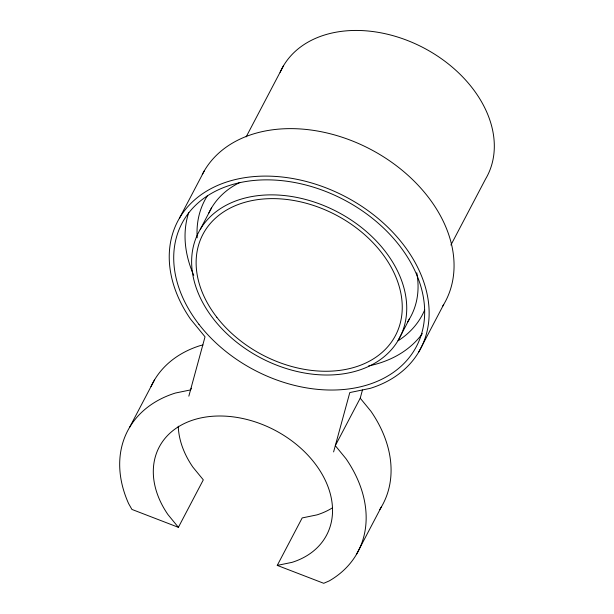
<?xml version="1.0" encoding="UTF-8"?>
<svg xmlns="http://www.w3.org/2000/svg" width="614" height="614" viewBox="0 0 614 614"><rect width="100%" height="100%" fill="white"/><g stroke="black" fill="none" stroke-linecap="round" stroke-linejoin="round"><path stroke-width="0.92" d="M188.836 396.16L205.03 336.817L190.47 319.027A137.137 99.645 27.7 0 1 227.986 181.575A137.137 99.645 27.7 0 1 407.903 250.857A137.137 99.645 27.7 0 1 370.38 388.317L349.803 392.569L333.602 451.912M332.274 507.947A94.579 68.722 27.7 0 1 316.947 514.885L302.18 517.932L277.259 565.402L323.739 583.3L329.25 580.898A130.045 94.487 27.7 0 0 346.02 458.742L335.305 445.664L360.226 398.194L362.475 389.959M179.587 217.932L204.508 170.462M246.168 136.861L283.484 65.79M200.21 229.482L211.531 207.908M129.508 427.521L154.429 380.051M191.43 388.217L190.54 389.913L175.404 393.037A130.045 94.487 27.7 0 0 128.633 503.641L131.918 509.428L178.39 527.326L203.311 479.856L192.865 467.101A94.579 68.722 27.7 0 1 178.252 426.2M398.164 340.402A113.498 82.46 27.7 0 0 286.132 195.743A113.498 82.46 27.7 0 0 213.258 318.689A113.498 82.46 27.7 0 0 398.164 340.402L409.492 318.827M450.914 245.017L485.567 179.019A115.862 84.179 27.7 0 0 423.031 47.539A115.862 84.179 27.7 0 0 280.122 72.314M418.786 351.96L443.707 304.49M356.335 554.611L381.256 507.141M202.996 345.022L200.325 345.575A130.045 94.487 27.7 0 0 150.998 386.62M277.259 565.402L292.026 562.355A94.579 68.722 27.7 0 0 317.898 467.561A94.579 68.722 27.7 0 0 193.817 419.776A94.579 68.722 27.7 0 0 167.944 514.57L178.39 527.326M360.226 398.194L370.94 411.273A130.045 94.487 27.7 0 1 379.79 509.505M202.267 174.529A137.137 99.645 27.7 0 1 373.266 150.775A137.137 99.645 27.7 0 1 442.74 306.071M424.65 310.024A122.953 89.337 27.7 0 1 398.141 340.732M197.209 237.787A122.953 89.337 27.7 0 1 207.609 195.429M416.752 272.816A113.498 82.46 27.7 0 1 407.45 322.035M208.86 212.951A113.498 82.46 27.7 0 1 240.059 182.373M422.348 333.594A132.409 96.206 27.7 0 1 368.638 365.921M193.755 275.287A132.409 96.206 27.7 0 1 188.774 212.429M198.936 324.307A132.409 96.206 27.7 0 0 414.665 349.65A132.409 96.206 27.7 0 0 283.96 180.877A132.409 96.206 27.7 0 0 198.936 324.307M216.842 317.277A108.77 79.029 27.7 0 0 394.042 338.091A108.77 79.029 27.7 0 0 286.677 199.458A108.77 79.029 27.7 0 0 216.842 317.277"/></g></svg>
